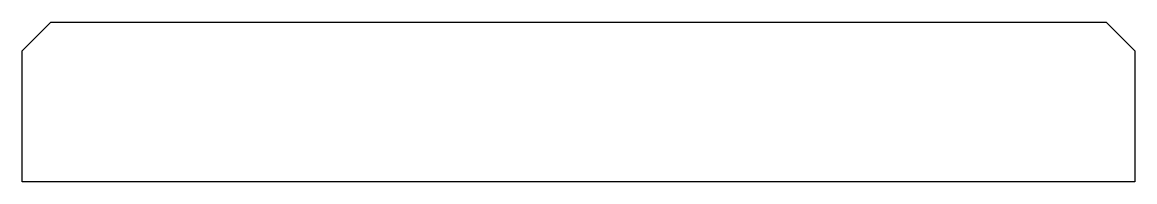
# Model space of a CAD drawing. Extents: x 0 to 1950, y 0 to 280.
import ezdxf

# ---------------------------------------------------------------- set-up
doc = ezdxf.new("R2010")
doc.units = 0
doc.layers.get('0').update_dxf_attribs({"color": 2, "linetype": 'CONTINUOUS'})

msp = doc.modelspace()

# ---------------------------------------------------------------- linework, layer by layer
at = {"color": 2, "linetype": 'CONTINUOUS'}
msp.add_lwpolyline([(0, 0), (0, 230), (50, 280), (1900, 280), (1950, 230), (1950, 0)], close=True, dxfattribs=at)

doc.saveas('drawing.dxf')
